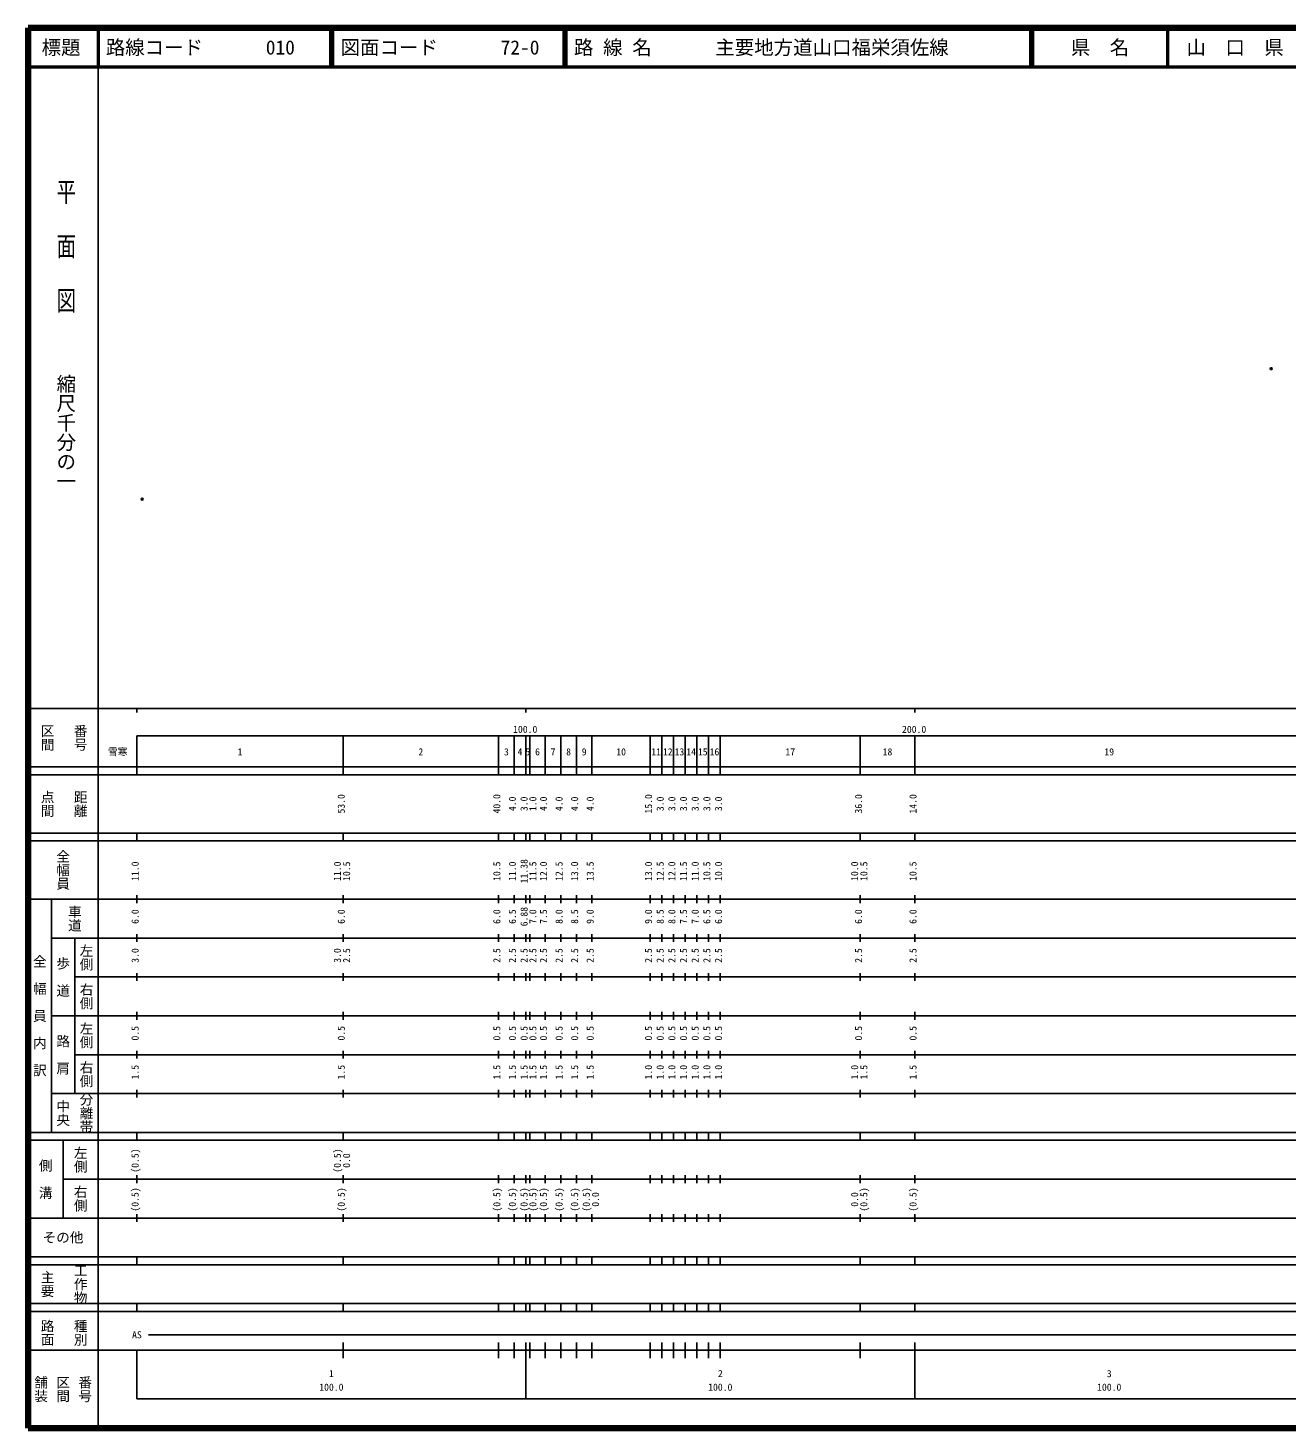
# Model space of a CAD drawing. Units: millimetres on the paper. Extents: x 40 to 680, y 20 to 380.
# Drawn here: x 40 to 363.7, y 20 to 380 of the extents above; entities that cross this region are included whole.
import ezdxf
from ezdxf.enums import TextEntityAlignment as Align

# ---------------------------------------------------------------- set-up
doc = ezdxf.new("R2010")
doc.units = ezdxf.units.MM
doc.header["$PDMODE"] = 32
doc.header["$PDSIZE"] = 0.5
doc.layers.add('M-OTRS', color=6, linetype='Continuous')
doc.layers.add('M-TTL-TXT', color=7, linetype='Continuous')
for name, color, linetype, lineweight in [('M-TTL', 2, 'Continuous', 140), ('M-TTL-BAND', 7, 'Continuous', 25), ('M-TTL-LINE', 7, 'Continuous', 50)]:
    doc.layers.add(name, color=color, linetype=linetype, lineweight=lineweight)
doc.styles.add('@ＭＳ ゴシック', font='')
doc.styles.add('ＭＳ ゴシック', font='')
doc.styles.get('@ＭＳ ゴシック').set_extended_font_data('@MS Gothic')
doc.styles.get('ＭＳ ゴシック').set_extended_font_data('MS Gothic')

msp = doc.modelspace()

# ---------------------------------------------------------------- linework, layer by layer
at = {"layer": 'M-OTRS'}
for p in [(359.673, 292.401), (69.369, 258.811)]:
    msp.add_point(p, dxfattribs=at)
at = {"layer": 'M-TTL'}
for p, q in [((40, 380), (40, 20)), ((680, 380), (40, 380)), ((40, 20), (680, 20))]:
    msp.add_line(p, q, dxfattribs=at)
at = {"layer": 'M-TTL-BAND'}
for p, q in [((58, 370), (58, 20)), ((40, 205), (579, 205)), ((68, 205), (68, 204)), ((168, 205), (168, 204)), ((268, 205), (268, 204)), ((68, 198), (579, 198)), ((68, 198), (68, 188)), ((121, 188), (121, 198)), ((161, 188), (161, 198)), ((165, 188), (165, 198)), ((168, 188), (168, 198)), ((169, 188), (169, 198)), ((173, 188), (173, 198)), ((177, 188), (177, 198)), ((181, 188), (181, 198)), ((185, 188), (185, 198)), ((200, 188), (200, 198)), ((203, 188), (203, 198)), ((206, 188), (206, 198)), ((209, 188), (209, 198)), ((212, 188), (212, 198)), ((215, 188), (215, 198)), ((218, 188), (218, 198)), ((254, 188), (254, 198)), ((268, 188), (268, 198)), ((40, 190), (579, 190)), ((40, 188), (579, 188)), ((40, 173), (579, 173)), ((68, 171), (68, 173)), ((121, 171), (121, 173)), ((161, 171), (161, 173)), ((165, 171), (165, 173)), ((168, 171), (168, 173)), ((169, 171), (169, 173)), ((173, 171), (173, 173)), ((177, 171), (177, 173)), ((181, 171), (181, 173)), ((185, 171), (185, 173)), ((200, 171), (200, 173)), ((203, 171), (203, 173)), ((206, 171), (206, 173)), ((209, 171), (209, 173)), ((212, 171), (212, 173)), ((215, 171), (215, 173)), ((218, 171), (218, 173)), ((254, 171), (254, 173)), ((268, 171), (268, 173)), ((40, 171), (579, 171)), ((40, 156), (579, 156)), ((46, 96), (46, 156)), ((68, 155), (68, 157)), ((121, 155), (121, 157)), ((161, 155), (161, 157)), ((165, 155), (165, 157)), ((168, 155), (168, 157)), ((169, 155), (169, 157)), ((173, 155), (173, 157)), ((177, 155), (177, 157)), ((181, 155), (181, 157)), ((185, 155), (185, 157)), ((200, 155), (200, 157)), ((203, 155), (203, 157)), ((206, 155), (206, 157)), ((209, 155), (209, 157)), ((212, 155), (212, 157)), ((215, 155), (215, 157)), ((218, 155), (218, 157)), ((254, 155), (254, 157)), ((268, 155), (268, 157)), ((46, 146), (579, 146)), ((52, 146), (52, 106)), ((68, 145), (68, 147)), ((121, 145), (121, 147)), ((161, 145), (161, 147)), ((165, 145), (165, 147)), ((168, 145), (168, 147)), ((169, 145), (169, 147)), ((173, 145), (173, 147)), ((177, 145), (177, 147)), ((181, 145), (181, 147)), ((185, 145), (185, 147)), ((200, 145), (200, 147)), ((203, 145), (203, 147)), ((206, 145), (206, 147)), ((209, 145), (209, 147)), ((212, 145), (212, 147)), ((215, 145), (215, 147)), ((218, 145), (218, 147)), ((254, 145), (254, 147)), ((268, 145), (268, 147)), ((68, 135), (68, 137)), ((121, 135), (121, 137)), ((161, 135), (161, 137)), ((165, 135), (165, 137)), ((168, 135), (168, 137)), ((169, 135), (169, 137)), ((173, 135), (173, 137)), ((177, 135), (177, 137)), ((181, 135), (181, 137)), ((185, 135), (185, 137)), ((200, 135), (200, 137)), ((203, 135), (203, 137)), ((206, 135), (206, 137)), ((209, 135), (209, 137)), ((212, 135), (212, 137)), ((215, 135), (215, 137)), ((218, 135), (218, 137)), ((254, 135), (254, 137)), ((268, 135), (268, 137)), ((52, 136), (579, 136)), ((46, 126), (579, 126)), ((68, 125), (68, 127)), ((121, 125), (121, 127)), ((161, 125), (161, 127)), ((165, 125), (165, 127)), ((168, 125), (168, 127)), ((169, 125), (169, 127)), ((173, 125), (173, 127)), ((177, 125), (177, 127)), ((181, 125), (181, 127)), ((185, 125), (185, 127)), ((200, 125), (200, 127)), ((203, 125), (203, 127)), ((206, 125), (206, 127)), ((209, 125), (209, 127)), ((212, 125), (212, 127)), ((215, 125), (215, 127)), ((218, 125), (218, 127)), ((254, 125), (254, 127)), ((268, 125), (268, 127)), ((52, 116), (579, 116)), ((68, 115), (68, 117)), ((121, 115), (121, 117)), ((161, 115), (161, 117)), ((165, 115), (165, 117)), ((168, 115), (168, 117)), ((169, 115), (169, 117)), ((173, 115), (173, 117)), ((177, 115), (177, 117)), ((181, 115), (181, 117)), ((185, 115), (185, 117)), ((200, 115), (200, 117)), ((203, 115), (203, 117)), ((206, 115), (206, 117)), ((209, 115), (209, 117)), ((212, 115), (212, 117)), ((215, 115), (215, 117)), ((218, 115), (218, 117)), ((254, 115), (254, 117)), ((268, 115), (268, 117)), ((46, 106), (579, 106)), ((68, 105), (68, 107)), ((121, 105), (121, 107)), ((161, 105), (161, 107)), ((165, 105), (165, 107)), ((168, 105), (168, 107)), ((169, 105), (169, 107)), ((173, 105), (173, 107)), ((177, 105), (177, 107)), ((181, 105), (181, 107)), ((185, 105), (185, 107)), ((200, 105), (200, 107)), ((203, 105), (203, 107)), ((206, 105), (206, 107)), ((209, 105), (209, 107)), ((212, 105), (212, 107)), ((215, 105), (215, 107)), ((218, 105), (218, 107)), ((254, 105), (254, 107)), ((268, 105), (268, 107)), ((40, 96), (579, 96)), ((40, 94), (579, 94)), ((49, 94), (49, 74)), ((68, 94), (68, 96)), ((121, 94), (121, 96)), ((161, 94), (161, 96)), ((165, 94), (165, 96)), ((168, 94), (168, 96)), ((169, 94), (169, 96)), ((173, 94), (173, 96)), ((177, 94), (177, 96)), ((181, 94), (181, 96)), ((185, 94), (185, 96)), ((200, 94), (200, 96)), ((203, 94), (203, 96)), ((206, 94), (206, 96)), ((209, 94), (209, 96)), ((212, 94), (212, 96)), ((215, 94), (215, 96)), ((218, 94), (218, 96)), ((254, 94), (254, 96)), ((268, 94), (268, 96)), ((49, 84), (579, 84)), ((68, 83), (68, 85)), ((121, 83), (121, 85)), ((161, 83), (161, 85)), ((165, 83), (165, 85)), ((168, 83), (168, 85)), ((169, 83), (169, 85)), ((173, 83), (173, 85)), ((177, 83), (177, 85)), ((181, 83), (181, 85)), ((185, 83), (185, 85)), ((200, 83), (200, 85)), ((203, 83), (203, 85)), ((206, 83), (206, 85)), ((209, 83), (209, 85)), ((212, 83), (212, 85)), ((215, 83), (215, 85)), ((218, 83), (218, 85)), ((254, 83), (254, 85)), ((268, 83), (268, 85)), ((40, 74), (579, 74)), ((68, 73), (68, 75)), ((121, 73), (121, 75)), ((161, 73), (161, 75)), ((165, 73), (165, 75)), ((168, 73), (168, 75)), ((169, 73), (169, 75)), ((173, 73), (173, 75)), ((177, 73), (177, 75)), ((181, 73), (181, 75)), ((185, 73), (185, 75)), ((200, 73), (200, 75)), ((203, 73), (203, 75)), ((206, 73), (206, 75)), ((209, 73), (209, 75)), ((212, 73), (212, 75)), ((215, 73), (215, 75)), ((218, 73), (218, 75)), ((254, 73), (254, 75)), ((268, 73), (268, 75)), ((40, 64), (579, 64)), ((40, 62), (579, 62)), ((68, 62), (68, 64)), ((121, 62), (121, 64)), ((161, 62), (161, 64)), ((165, 62), (165, 64)), ((168, 62), (168, 64)), ((169, 62), (169, 64)), ((173, 62), (173, 64)), ((177, 62), (177, 64)), ((181, 62), (181, 64)), ((185, 62), (185, 64)), ((200, 62), (200, 64)), ((203, 62), (203, 64)), ((206, 62), (206, 64)), ((209, 62), (209, 64)), ((212, 62), (212, 64)), ((215, 62), (215, 64)), ((218, 62), (218, 64)), ((254, 62), (254, 64)), ((268, 62), (268, 64)), ((40, 52), (579, 52)), ((68, 50), (68, 52)), ((121, 50), (121, 52)), ((161, 50), (161, 52)), ((165, 50), (165, 52)), ((168, 50), (168, 52)), ((169, 50), (169, 52)), ((173, 50), (173, 52)), ((177, 50), (177, 52)), ((181, 50), (181, 52)), ((185, 50), (185, 52)), ((200, 50), (200, 52)), ((203, 50), (203, 52)), ((206, 50), (206, 52)), ((209, 50), (209, 52)), ((212, 50), (212, 52)), ((215, 50), (215, 52)), ((218, 50), (218, 52)), ((254, 50), (254, 52)), ((268, 50), (268, 52)), ((40, 50), (579, 50)), ((71, 44), (465, 44)), ((40, 40), (579, 40)), ((68, 40), (68, 27.5)), ((121, 38), (121, 42)), ((161, 38), (161, 42)), ((165, 38), (165, 42)), ((168, 27.5), (168, 42)), ((169, 38), (169, 42)), ((173, 38), (173, 42)), ((177, 38), (177, 42)), ((181, 38), (181, 42)), ((185, 38), (185, 42)), ((200, 38), (200, 42)), ((203, 38), (203, 42)), ((206, 38), (206, 42)), ((209, 38), (209, 42)), ((212, 38), (212, 42)), ((215, 38), (215, 42)), ((218, 38), (218, 42)), ((254, 38), (254, 42)), ((268, 27.5), (268, 42)), ((68, 27.5), (579, 27.5))]:
    msp.add_line(p, q, dxfattribs=at)
at = {"layer": 'M-TTL-LINE'}
for p, q in [((58, 380), (58, 370)), ((117.75, 380), (117.75, 370)), ((118.25, 380), (118.25, 370)), ((177.75, 380), (177.75, 370)), ((178.25, 380), (178.25, 370)), ((297.75, 380), (297.75, 370)), ((298.25, 380), (298.25, 370)), ((333, 380), (333, 370)), ((40, 370), (680, 370))]:
    msp.add_line(p, q, dxfattribs=at)

# ---------------------------------------------------------------- texts
at = {"layer": 'M-TTL-BAND', "style": '@ＭＳ ゴシック', "width": 1.4}
msp.add_text('平  面  図', height=3.666, rotation=270, dxfattribs=at).set_placement((49.777, 306.475), align=Align.MIDDLE_RIGHT)
at = {"layer": 'M-TTL-BAND', "style": '@ＭＳ ゴシック'}
msp.add_text('縮尺千分の一', height=3.666, rotation=270, dxfattribs=at).set_placement((49.777, 261.03), align=Align.MIDDLE_RIGHT)
for s, p in [('区間', (45, 197.5)), ('番号', (53.5, 197.5)), ('点間', (45, 180.5)), ('距離', (53.5, 180.5)), ('全幅員', (49, 163.5)), ('車道', (52, 151)), ('左側', (55, 141)), ('全\u3000幅\u3000員\u3000内\u3000訳', (43, 126)), ('歩\u3000道', (49, 136)), ('右側', (55, 131)), ('左側', (55, 121)), ('路\u3000肩', (49, 116)), ('右側', (55, 111)), ('分離帯', (55, 101)), ('中央', (49, 101)), ('左側', (53.5, 89)), ('側\u3000溝', (44.5, 84)), ('右側', (53.5, 79)), ('工作物', (53.5, 57)), ('主要', (45, 57)), ('路面', (45, 44.5)), ('種別', (53.5, 44.5)), ('舗装', (43.333, 30)), ('区間', (49, 30)), ('番号', (54.667, 30))]:
    msp.add_text(s, height=2.566, rotation=270, dxfattribs=at).set_placement(p, align=Align.MIDDLE_CENTER)
at = {"layer": 'M-TTL-BAND', "style": 'ＭＳ ゴシック'}
for s, p in [('100.0', (167.844, 198.195)), ('200.0', (267.844, 198.195)), ('雪寒', (63.077, 192.405)), ('1', (94.5, 192.405)), ('2', (141, 192.405)), ('3', (163, 192.405)), ('4', (166.5, 192.405)), ('5', (168.5, 192.405)), ('6', (171, 192.405)), ('7', (175, 192.405)), ('8', (179, 192.405)), ('9', (183, 192.405)), ('10', (192.5, 192.405)), ('11', (201.5, 192.405)), ('12', (204.5, 192.405)), ('13', (207.5, 192.405)), ('14', (210.5, 192.405)), ('15', (213.5, 192.405)), ('16', (216.5, 192.405)), ('17', (236, 192.405)), ('18', (261, 192.405)), ('19', (318, 192.405)), ('AS', (68, 42.5)), ('1', (118, 32.523)), ('2', (218, 32.523)), ('3', (318, 32.523)), ('100.0', (118, 29.033)), ('100.0', (218, 29.033)), ('100.0', (318, 29.033))]:
    msp.add_text(s, height=1.833, dxfattribs=at).set_placement(p, align=Align.BOTTOM_CENTER)
for s, p in [('53.0', (122, 180.5)), ('40.0', (162, 180.5)), ('4.0', (166, 180.5)), ('3.0', (169, 180.5)), ('1.0', (171.268, 180.5)), ('4.0', (174, 180.5)), ('4.0', (178, 180.5)), ('4.0', (182, 180.5)), ('4.0', (186, 180.5)), ('15.0', (201, 180.5)), ('3.0', (204, 180.5)), ('3.0', (207, 180.5)), ('3.0', (210, 180.5)), ('3.0', (213, 180.5)), ('3.0', (216, 180.5)), ('3.0', (219, 180.5)), ('36.0', (255, 180.5)), ('14.0', (269, 180.5)), ('11.38', (169, 163.174)), ('11.0', (69, 163.174)), ('11.0', (121, 163.174)), ('10.5', (123.37, 163.174)), ('10.5', (162, 163.174)), ('11.0', (166, 163.174)), ('11.5', (171.268, 163.174)), ('12.0', (174, 163.174)), ('12.5', (178, 163.174)), ('13.0', (182, 163.174)), ('13.5', (186, 163.174)), ('13.0', (201, 163.174)), ('12.5', (204, 163.174)), ('12.0', (207, 163.174)), ('11.5', (210, 163.174)), ('11.0', (213, 163.174)), ('10.5', (216, 163.174)), ('10.0', (219, 163.174)), ('10.0', (254, 163.174)), ('10.5', (256.37, 163.174)), ('10.5', (269, 163.174)), ('6.0', (69, 151.5)), ('6.0', (122, 151.5)), ('6.0', (162, 151.5)), ('6.5', (166, 151.5)), ('6.88', (169, 151.5)), ('7.0', (171.268, 151.5)), ('7.5', (174, 151.5)), ('8.0', (178, 151.5)), ('8.5', (182, 151.5)), ('9.0', (186, 151.5)), ('9.0', (201, 151.5)), ('8.5', (204, 151.5)), ('8.0', (207, 151.5)), ('7.5', (210, 151.5)), ('7.0', (213, 151.5)), ('6.5', (216, 151.5)), ('6.0', (219, 151.5)), ('6.0', (255, 151.5)), ('6.0', (269, 151.5)), ('3.0', (69, 141.5)), ('3.0', (121, 141.5)), ('2.5', (123.37, 141.5)), ('2.5', (162, 141.5)), ('2.5', (166, 141.5)), ('2.5', (169, 141.5)), ('2.5', (171.268, 141.5)), ('2.5', (174, 141.5)), ('2.5', (178, 141.5)), ('2.5', (182, 141.5)), ('2.5', (186, 141.5)), ('2.5', (201, 141.5)), ('2.5', (204, 141.5)), ('2.5', (207, 141.5)), ('2.5', (210, 141.5)), ('2.5', (213, 141.5)), ('2.5', (216, 141.5)), ('2.5', (219, 141.5)), ('2.5', (255, 141.5)), ('2.5', (269, 141.5)), ('0.5', (69, 121.5)), ('0.5', (122, 121.5)), ('0.5', (162, 121.5)), ('0.5', (166, 121.5)), ('0.5', (169, 121.5)), ('0.5', (171.268, 121.5)), ('0.5', (174, 121.5)), ('0.5', (178, 121.5)), ('0.5', (182, 121.5)), ('0.5', (186, 121.5)), ('0.5', (201, 121.5)), ('0.5', (204, 121.5)), ('0.5', (207, 121.5)), ('0.5', (210, 121.5)), ('0.5', (213, 121.5)), ('0.5', (216, 121.5)), ('0.5', (219, 121.5)), ('0.5', (255, 121.5)), ('0.5', (269, 121.5)), ('1.5', (69, 111.5)), ('1.5', (122, 111.5)), ('1.5', (162, 111.5)), ('1.5', (166, 111.5)), ('1.5', (169, 111.5)), ('1.5', (171.268, 111.5)), ('1.5', (174, 111.5)), ('1.5', (178, 111.5)), ('1.5', (182, 111.5)), ('1.5', (186, 111.5)), ('1.0', (201, 111.5)), ('1.0', (204, 111.5)), ('1.0', (207, 111.5)), ('1.0', (210, 111.5)), ('1.0', (213, 111.5)), ('1.0', (216, 111.5)), ('1.0', (219, 111.5)), ('1.0', (254, 111.5)), ('1.5', (256.37, 111.5)), ('1.5', (269, 111.5)), ('(0.5)', (69, 88.764)), ('(0.5)', (121, 88.764)), ('0.0', (123.37, 88.764)), ('(0.5)', (69, 78.764)), ('(0.5)', (122, 78.764)), ('(0.5)', (162, 78.764)), ('(0.5)', (166, 78.764)), ('(0.5)', (169, 78.764)), ('(0.5)', (171.268, 78.764)), ('(0.5)', (174, 78.764)), ('(0.5)', (178, 78.764)), ('(0.5)', (182, 78.764)), ('(0.5)', (185, 78.764)), ('0.0', (187.37, 78.764)), ('0.0', (254, 78.764)), ('(0.5)', (256.37, 78.764)), ('(0.5)', (269, 78.764))]:
    msp.add_text(s, height=1.833, rotation=90, dxfattribs=at).set_placement(p, align=Align.BOTTOM_CENTER)
msp.add_text('その他', height=2.566, dxfattribs=at).set_placement((49, 69), align=Align.MIDDLE_CENTER)
at = {"layer": 'M-TTL-TXT', "style": 'ＭＳ ゴシック'}
for s, p in [('標題', (48.5, 375)), ('県\u3000名', (315.625, 375)), ('山\u3000口\u3000県', (350.375, 375))]:
    msp.add_text(s, height=3.666, dxfattribs=at).set_placement(p, align=Align.MIDDLE_CENTER)
for s, p in [('路線コード', (60, 375)), ('010', (101.142, 375)), ('図面コード', (120.38, 375)), ('72-0', (161.521, 375)), ('路 線 名', (180.38, 375)), ('主要地方道山口福栄須佐線', (216.734, 375))]:
    msp.add_text(s, height=3.666, dxfattribs=at).set_placement(p, align=Align.MIDDLE_LEFT)

doc.saveas('drawing.dxf')
